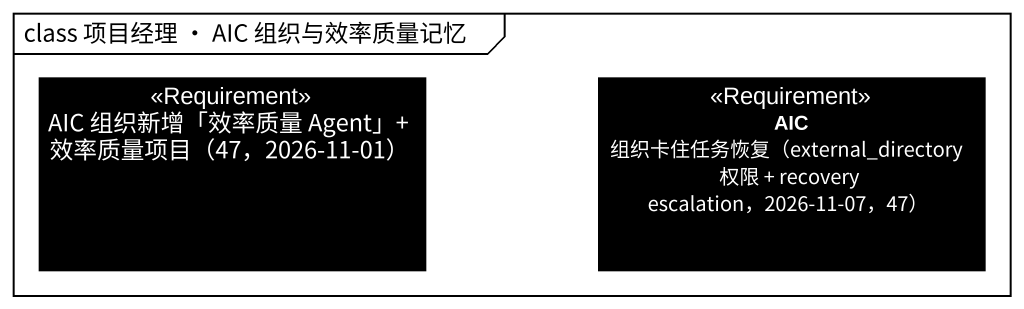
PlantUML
@startuml
mainframe class 项目经理 · AIC 组织与效率质量记忆
hide circle
hide empty members
class "AIC 组织新增「效率质量 Agent」+ 效率质量项目（47，2026-11-01）" as AIC_组织新增_效率质量_Agent_效率质量项目 <<Requirement>> #000000
class "AIC 组织卡住任务恢复（external_directory 权限 + recovery escalation，2026-11-07，47）" as AIC_组织卡住任务恢复_external <<Requirement>> #000000
@enduml
